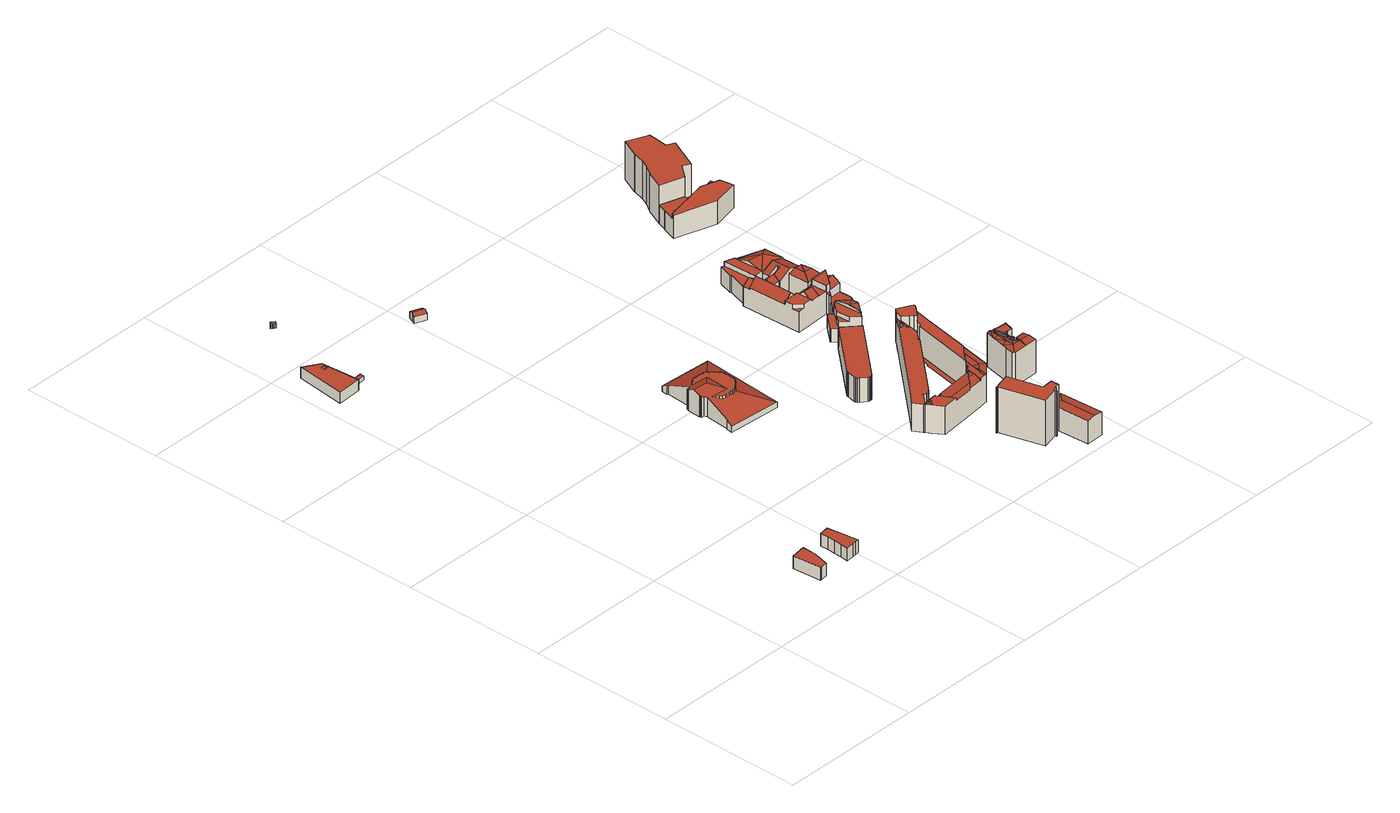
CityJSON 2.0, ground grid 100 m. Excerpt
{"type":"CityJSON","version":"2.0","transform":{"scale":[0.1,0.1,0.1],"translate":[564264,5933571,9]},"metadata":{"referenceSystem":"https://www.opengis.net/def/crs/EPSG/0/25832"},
"CityObjects":{
"building1":{"type":"Building","attributes":{"Gemeindeschluessel":"02000000","Geometrietyp2DReferenz":"3000","function":"31001_3074","roofType":"1000","measuredHeight":9},"geometry":[{"type":"MultiSurface","lod":"2","boundaries":[[[0,1,2,3,4,5,6,7]],[[8,9,10,11,12,13,14,15]],[[15,14,1,0]],[[14,13,2,1]],[[13,12,3,2]],[[12,11,4,3]],[[11,10,5,4]],[[10,9,6,5]],[[9,8,7,6]],[[8,15,0,7]]],"semantics":{"surfaces":[{"type":"GroundSurface"},{"type":"RoofSurface"},{"type":"WallSurface"}],"values":[0,1,2,2,2,2,2,2,2,2]}}]},
"building2":{"type":"Building","attributes":{"Gemeindeschluessel":"02000000","Geometrietyp2DReferenz":"3000","function":"31001_3074","roofType":"1000","measuredHeight":9},"geometry":[{"type":"MultiSurface","lod":"2","boundaries":[[[16,17,18,19,20,21,22,23,24]],[[25,26,27,28,29,30,31,32,33]],[[33,32,17,16]],[[32,31,18,17]],[[31,30,19,18]],[[30,29,20,19]],[[29,28,21,20]],[[28,27,22,21]],[[27,26,23,22]],[[26,25,24,23]],[[25,33,16,24]]],"semantics":{"surfaces":[{"type":"GroundSurface"},{"type":"RoofSurface"},{"type":"WallSurface"}],"values":[0,1,2,2,2,2,2,2,2,2,2]}}]},
"building3":{"type":"Building","attributes":{"Gemeindeschluessel":"02000000","Geometrietyp2DReferenz":"3000","function":"51009_1610","roofType":"1000","measuredHeight":7.58},"geometry":[{"type":"MultiSurface","lod":"2","boundaries":[[[34,35,36,37]],[[35,34,38,39]],[[40,41,37,36]],[[41,40,39,38]],[[41,38,34,37]],[[39,40,36,35]]],"semantics":{"surfaces":[{"type":"WallSurface"},{"type":"GroundSurface"},{"type":"RoofSurface"}],"values":[0,0,0,0,1,2]}}]},
"building4":{"type":"Building","attributes":{"Gemeindeschluessel":"02000000","Geometrietyp2DReferenz":"3000","function":"31001_3091","roofType":"1000","measuredHeight":6.91,"storeysAboveGround":1},"geometry":[{"type":"MultiSurface","lod":"2","boundaries":[[[42,43,44,45]],[[46,47,48,49]],[[49,48,43,42]],[[48,47,44,43]],[[47,46,45,44]],[[46,49,42,45]]],"semantics":{"surfaces":[{"type":"GroundSurface"},{"type":"RoofSurface"},{"type":"WallSurface"}],"values":[0,1,2,2,2,2]}}]},
"building5":{"type":"Building","attributes":{"Gemeindeschluessel":"02000000","Geometrietyp2DReferenz":"3000","function":"31001_2410","roofType":"1000","measuredHeight":2.99,"storeysAboveGround":1},"geometry":[{"type":"MultiSurface","lod":"2","boundaries":[[[50,51,52,53]],[[54,55,56,57]],[[54,53,52,55]],[[55,52,51,56]],[[56,51,50,57]],[[57,50,53,54]]],"semantics":{"surfaces":[{"type":"RoofSurface"},{"type":"GroundSurface"},{"type":"WallSurface"}],"values":[0,1,2,2,2,2]}}]},
"building6":{"type":"Building","attributes":{"Gemeindeschluessel":"02000000","Geometrietyp2DReferenz":"3000","function":"31001_2600","roofType":"1000","measuredHeight":3,"storeysAboveGround":1},"geometry":[{"type":"MultiSurface","lod":"2","boundaries":[[[58,59,60,61,62,63,64,65]],[[66,67,68,69,70,71,72,73]],[[73,72,59,58]],[[72,71,60,59]],[[71,70,61,60]],[[70,69,62,61]],[[69,68,63,62]],[[68,67,64,63]],[[67,66,65,64]],[[66,73,58,65]]],"semantics":{"surfaces":[{"type":"GroundSurface"},{"type":"RoofSurface"},{"type":"WallSurface"}],"values":[0,1,2,2,2,2,2,2,2,2]}}]},
"building7":{"type":"Building","attributes":{"name":"Bismarck-Denkmal","Gemeindeschluessel":"02000000","Geometrietyp2DReferenz":"3000","function":"31001_3030","roofType":"1000","measuredHeight":12.15,"storeysAboveGround":1},"geometry":[{"type":"MultiSurface","lod":"2","boundaries":[[[74,75,76,77]],[[77,76,78,79]],[[79,78,80,81]],[[81,80,82,83]],[[83,82,84,85]],[[85,84,86,87]],[[87,86,88,89]],[[89,88,90,91]],[[91,90,92,93]],[[93,92,94,95]],[[95,94,96,97]],[[97,96,98,99]],[[99,98,100,101]],[[102,103,104,105]],[[105,104,106,107]],[[107,106,108,109]],[[109,108,110,111]],[[111,110,112,113]],[[114,115,116,117]],[[117,116,118,119]],[[119,118,120,121]],[[121,120,122,123]],[[123,122,124,125]],[[125,124,126,127]],[[127,126,128,129]],[[129,128,130,131]],[[131,130,132,133]],[[133,132,134,135]],[[135,134,136,137]],[[138,139,140,141]],[[141,140,142,143]],[[143,142,144,145]],[[145,144,146,147]],[[147,146,148,149]],[[149,148,150,151]],[[151,150,152,153]],[[153,152,154,155]],[[155,154,156,157]],[[157,156,158,159]],[[159,158,160,161]],[[161,160,162,163]],[[163,162,164,165]],[[165,164,166,167]],[[167,166,168,169]],[[169,168,170,171]],[[171,170,172,173]],[[173,172,174,175]],[[175,174,176,177]],[[177,176,178,179]],[[179,178,180,181]],[[181,180,182,183]],[[183,182,75,74]],[[184,136,134,132,130,128,126,124,122,120,118,116,115,185,112,110,108,106,104,103,186,100,98,96,94,92,90,88,86,84,82,80,78,76,75,182,180,178,176,174,172,170,168,166,164,162,160,158,156,154,152,150,148,146,144,142,140,139]],[[187,138,141,143,145,147,149,151,153,155,157,159,161,163,165,167,169,171,173,175,177,179,181,183,74,77,79,81,83,85,87,89,91,93,95,97,99,101,188,102,105,107,109,111,113,189,114,117,119,121,123,125,127,129,131,133,135,137]],[[138,187,184,139]],[[187,137,136,184]],[[114,189,185,115]],[[189,113,112,185]],[[102,188,186,103]],[[188,101,100,186]]],"semantics":{"surfaces":[{"type":"WallSurface"},{"type":"RoofSurface"},{"type":"GroundSurface"}],"values":[0,0,0,0,0,0,0,0,0,0,0,0,0,0,0,0,0,0,0,0,0,0,0,0,0,0,0,0,0,0,0,0,0,0,0,0,0,0,0,0,0,0,0,0,0,0,0,0,0,0,0,0,1,2,0,0,0,0,0,0]}}]},
"building8":{"type":"Building","attributes":{"Gemeindeschluessel":"02000000","Geometrietyp2DReferenz":"3000","function":"51009_1750","roofType":"3200","measuredHeight":16.68},"geometry":[{"type":"MultiSurface","lod":"2","boundaries":[[[190,191,192]],[[193,194,195,196]],[[196,195,197,198]],[[198,197,199,200]],[[200,199,201,202]],[[203,204,194,193]],[[205,206,207,208]],[[208,207,209,210]],[[210,209,211,212]],[[212,211,213,214]],[[214,213,191,215]],[[216,217,218,219]],[[219,218,220,221]],[[222,223,224,225]],[[225,224,226,227]],[[203,193,196,198,200,202,216,219,221,222,225,227,205,208,210,212,214,215]],[[222,221,220,228,223]],[[206,205,227,226]],[[203,215,191,190,204]],[[217,216,202,201]],[[192,191,213,211,209,207,206,226,224,223,228]],[[192,228,220,218,217,201,199,197,195,194,204,190]]],"semantics":{"surfaces":[{"type":"RoofSurface"},{"type":"WallSurface"},{"type":"GroundSurface"}],"values":[0,1,1,1,1,1,1,1,1,1,1,1,1,1,1,2,1,1,1,1,0,0]}}]},
"building9":{"type":"Building","attributes":{"Gemeindeschluessel":"02000000","Geometrietyp2DReferenz":"3000","function":"31001_3030","roofType":"3100","measuredHeight":5.85,"storeysAboveGround":1},"geometry":[{"type":"MultiSurface","lod":"2","boundaries":[[[229,230,231,232,233]],[[229,234,235,230]],[[236,232,231,237]],[[238,233,232,236]],[[239,235,234,240]],[[240,234,229,233,238]],[[237,231,230,235,239]],[[237,239,240,238,236]]],"semantics":{"surfaces":[{"type":"RoofSurface"},{"type":"WallSurface"},{"type":"GroundSurface"}],"values":[0,0,1,1,1,1,1,2]}}]},
"building10":{"type":"Building","attributes":{"Gemeindeschluessel":"02000000","Geometrietyp2DReferenz":"3000","function":"31001_1010","roofType":"1000","measuredHeight":32.06,"storeysAboveGround":10},"geometry":[{"type":"MultiSurface","lod":"2","boundaries":[[[241,242,243,244]],[[245,246,247,248]],[[248,247,242,241]],[[249,250,251,252]],[[253,254,255,256]],[[256,255,257,258]],[[258,257,259,260]],[[261,262,263,264]],[[251,250,263,262,265,259,257,255,254,266,243,242,247,246]],[[267,261,264,249,252,245,248,241,244,268,253,256,258,260]],[[249,264,263,250]],[[261,267,265,262]],[[267,260,259,265]],[[253,268,266,254]],[[245,252,251,246]],[[268,244,243,266]]],"semantics":{"surfaces":[{"type":"WallSurface"},{"type":"RoofSurface"},{"type":"GroundSurface"}],"values":[0,0,0,0,0,0,0,0,1,2,0,0,0,0,0,0]}}]},
"building11":{"type":"Building","attributes":{"Gemeindeschluessel":"02000000","Geometrietyp2DReferenz":"3000","function":"31001_1010","roofType":"1000","measuredHeight":16.93,"storeysAboveGround":5},"geometry":[{"type":"MultiSurface","lod":"2","boundaries":[[[269,270,271,272,273,274,275,276]],[[277,278,279,280]],[[280,279,281,282]],[[282,281,283,284]],[[284,283,285,286]],[[286,285,287,288]],[[288,287,289,290]],[[276,291,292,269]],[[293,294,295,296]],[[296,295,297,298]],[[298,297,278,277]],[[299,300,301,302]],[[302,301,303,304]],[[304,303,305,306]],[[306,305,307,308]],[[308,307,309,310]],[[311,275,274,312]],[[312,274,273,313]],[[313,273,272,314]],[[314,272,271,315]],[[315,271,270,316]],[[317,299,302,304,306,308,310,293,296,298,277,280,282,284,286,288,290,311,312,313,314,315,316]],[[291,276,275,311,290,289]],[[294,293,310,309]],[[300,299,317,318]],[[317,316,270,269,292,318]],[[300,318,292,291,289,287,285,283,281,279,278,297,295,294,309,307,305,303,301]]],"semantics":{"surfaces":[{"type":"RoofSurface"},{"type":"WallSurface"},{"type":"GroundSurface"}],"values":[0,1,1,1,1,1,1,1,1,1,1,1,1,1,1,1,1,1,1,1,1,2,1,1,1,1,0]}}]},
"building12":{"type":"Building","attributes":{"Gemeindeschluessel":"02000000","Geometrietyp2DReferenz":"3000","function":"31001_1010","roofType":"1000","measuredHeight":22.65,"storeysAboveGround":4},"geometry":[{"type":"MultiSurface","lod":"2","boundaries":[[[319,320,321]],[[322,323,324]],[[325,322,324]],[[322,326,323]],[[327,328,322,325]],[[329,330,331,332,333,334,335,336,337,338,339,326,340,327]],[[328,326,322]],[[333,341,342,343,344,345,346,347,348,349]],[[347,346,350,351,352,353]],[[331,354,355,356,342,341]],[[357,358,359,360,343,361,356,362]],[[359,363,364,365,366,367,368,369,370,371,345,360]],[[372,373,374]],[[375,376,377,378,379]],[[376,380,381,377]],[[382,383,376,375]],[[383,380,376]],[[384,385,386]],[[387,385,384]],[[388,387,384]],[[389,390,391]],[[392,393,394,395,396,397,398,399,400,401,320]],[[402,403,404,405,406,407,408,409,410,411,412,413,414,415,416]],[[417,418,419]],[[401,420,323,320]],[[320,323,421,321]],[[321,421,422,423]],[[319,324,323,320]],[[424,339,338,425]],[[426,337,336,427]],[[427,336,335,428]],[[428,335,334,429]],[[349,334,333]],[[331,330,354]],[[430,431,432]],[[433,434,388]],[[435,353,352,436]],[[436,352,351,437]],[[355,362,356]],[[438,369,368,439]],[[439,368,367,440]],[[372,366,365,373]],[[357,441,358]],[[378,442,379]],[[443,444,445,446]],[[446,445,447,448]],[[448,447,449,402]],[[402,449,450,451,403]],[[403,451,450,452,453,404]],[[404,453,454,455]],[[456,457,458]],[[459,452,450,451]],[[391,385,387,389]],[[389,387,460,461,390]],[[462,463,464,407]],[[407,464,460,387,389,408]],[[465,466,467,419]],[[419,467,468,417]],[[469,470,471,468]],[[417,468,471,472,418]],[[418,472,473,474]],[[411,475,476,477]],[[477,476,478,479]],[[479,478,480,481]],[[481,480,482,483]],[[483,482,484,485]],[[485,484,486,487]],[[487,486,488,489]],[[489,488,490,400]],[[400,490,420,401]],[[394,491,492,493]],[[493,492,494,495]],[[393,424,491,394]],[[496,497,498,499]],[[464,463,500,501,473,472,471,470,502,503,504,505,461,460]],[[506,507,508,329,327,325,324,319]],[[422,509,431,430,386,385,391,390,461,505,510,511,512,513,514,515,423]],[[516,517,518,519,520,521,522,502,470,469,523,524,457,456,525,382]],[[508,526,527,528,529,530,375,379,442,441,357,362,355,354,330,329]],[[521,520,519,518,517,516,530,529,528,527,526,508,507,506,319,321,423,515,514,513,512,511,510,531,532,522],[533,534,462,407,406,405,404,455,535,465,419,418,474],[412,411,477,479,481,483,485,487,489,400,399,398,397,396,395,394,493,495,536,537,426,427,428,429,538,539,435,436,437,540,438,439,440,541,542,496,499,543,443,446,448,402,416,415,414,413]],[[421,323,420,490,488,486,484,482,480,478,476,475,544,434,433,545,432,431,509,422]],[[442,378,546,381,547,450,449,447,445,444,548,498,497,549,550,363,551,358,441]],[[459,552,458,457,524,523,469,468,467,466,553,454,453,452]],[[426,537,536,495,494,554,425,338,337]],[[411,410,409,408,389,387,388,434,544,475]],[[364,363,550,549,497,496,555,556]],[[504,503,502,522,532,531,510,505]],[[534,533,474,473,501,500,463,462]],[[545,433,557,432]],[[454,553,466,465,535,455]],[[558,458,552,459]],[[530,516,382,375]],[[377,381,546,378]],[[548,444,443,543,499,498]],[[380,451,450,547,381]],[[374,373,365,364,556,559,542]],[[541,440,367,366,372,374,542]],[[358,551,363,359]],[[360,345,344,343]],[[351,350,370,369,438,540,437]],[[332,331,341,333]],[[361,343,342,356]],[[371,370,350,346,345]],[[539,538,348,347,353,435]],[[334,349,348,538,429]],[[340,326,328,327]],[[323,326,339,424,393,392,320]],[[382,525,456,458,558,560,383]],[[433,388,384,557]],[[432,557,384,386,430]],[[383,560,558,459,451,380]],[[559,556,555,496,542]],[[424,425,554,494,492,491]]],"semantics":{"surfaces":[{"type":"RoofSurface"},{"type":"WallSurface"},{"type":"GroundSurface"}],"values":[0,0,0,0,0,0,0,0,0,0,0,0,0,0,0,0,0,0,0,0,0,0,0,0,1,1,1,1,1,1,1,1,1,1,1,1,1,1,1,1,1,1,1,1,1,1,1,1,1,1,1,1,1,1,1,1,1,1,1,1,1,1,1,1,1,1,1,1,1,1,1,1,1,1,0,1,1,1,1,2,0,0,0,1,1,1,1,1,1,1,1,1,1,1,1,1,1,1,1,1,1,1,1,1,1,1,1,0,0,0,0,0,0]}}]},
"building13":{"type":"Building","attributes":{"Gemeindeschluessel":"02000000","Geometrietyp2DReferenz":"3000","function":"31001_1120","roofType":"3200","measuredHeight":17.05,"storeysAboveGround":6},"geometry":[{"type":"MultiSurface","lod":"2","boundaries":[[[561,562,563,564,565,566]],[[562,567,568,563]],[[569,566,565,570]],[[571,569,570,572,573]],[[574,572,570,565,564]],[[568,567,573,572,574]],[[569,571,561,566]],[[571,573,567,562,561]],[[568,574,564,563]]],"semantics":{"surfaces":[{"type":"RoofSurface"},{"type":"WallSurface"},{"type":"GroundSurface"}],"values":[0,0,1,2,1,1,1,1,0]}}]},
"building14":{"type":"Building","attributes":{"name":"Berufliche Schule Holz, Farbe, Textil","Gemeindeschluessel":"02000000","Geometrietyp2DReferenz":"3000","function":"31001_3022","roofType":"3100","measuredHeight":20.68,"storeysAboveGround":3},"geometry":[{"type":"MultiSurface","lod":"2","boundaries":[[[575,576,577,578,579]],[[580,581,582,583,584,585,586,587,588,589,590]],[[591,592,593]],[[576,594,595,596,577]],[[597,598,599]],[[600,601,602,603,604,605,606,607]],[[608,609,610,611,612,602,601]],[[580,613,614,615,616]],[[590,617,618,614,613]],[[619,620,621,622,623,624,625]],[[626,627,628]],[[629,630,631]],[[632,629,631]],[[633,634,629,632]],[[635,629,634]],[[635,636,630,629]],[[637,638,639,640,641]],[[639,638,642,643,644,645]],[[646,647,648,649]],[[650,651,652]],[[653,654,655,656]],[[654,657,658,655]],[[659,660,661,662,642,663]],[[664,665,666]],[[667,668,669,670]],[[671,672,673]],[[674,675,676]],[[677,579,578,678]],[[679,586,585]],[[584,583,680]],[[616,581,580]],[[590,589,617]],[[592,588,587,593]],[[681,596,595,670]],[[682,683,684,685]],[[685,684,686,687]],[[687,686,688,689]],[[690,599,598,691]],[[667,607,606,668]],[[668,606,605,692]],[[692,605,604,693]],[[693,604,603,694]],[[695,612,611,696]],[[696,611,610,672]],[[672,610,609,673]],[[697,698,699,700]],[[691,598,622,621,699]],[[597,623,622,598]],[[676,701,702,674]],[[703,627,626,704]],[[705,706,707,708]],[[652,630,636,650]],[[675,641,640,709]],[[710,645,644,711]],[[642,638,663]],[[712,648,647,707]],[[708,707,647,646,713]],[[714,715,716,717]],[[717,716,718,719]],[[719,718,720,721]],[[721,720,722,723]],[[723,722,724,725]],[[725,724,726,727]],[[642,662,643]],[[728,661,660,665]],[[665,660,659,666]],[[729,591,593,587,586,679,730,575,579,677]],[[731,732,733,734,618,617,589,588,592,591,729]],[[727,726,735,651,650,636,635,634,633,625,624,736]],[[682,685,687,689,697,700,705,708,713,731,729,677,678,681,670,669,668,692,693,694,695,696,672,671,737,676,675,709,710,711,728,665,664,714,717,719,721,723,725,727,736]],[[738,730,679,585,739]],[[740,608,600,741,738,739,584,680]],[[740,680,583,582,737,671]],[[676,737,582,581,616,615,742,701]],[[682,736,624,623,597,599,690,683]],[[705,700,699,621,620,628,627,703,706]],[[704,626,628,620,619,631,630,652,651,735]],[[733,732,743,637,641,675,674,702]],[[744,658,657,664,666,659,663,638,637,743]],[[714,664,657,654,653,745,715]],[[731,713,646,649,732]],[[649,648,712,745,653,656,746,732]],[[746,656,655,658,744]],[[728,711,644,643,662,661]],[[710,709,640,639,645]],[[619,625,633,632,631]],[[580,590,613]],[[742,615,614,618,734]],[[600,608,601]],[[695,694,603,602,612]],[[698,697,689,688]],[[608,740,671,673,609]],[[600,607,667,670,595,594,741]],[[585,584,739]],[[730,738,741,594,576,575]],[[681,678,578,577,596]],[[746,744,743,732]],[[704,735,726,724,722,720,718,716,715,745,712,707,706,703]],[[742,734,733,702,701]],[[698,688,686,684,683,690,691,699]]],"semantics":{"surfaces":[{"type":"RoofSurface"},{"type":"WallSurface"},{"type":"GroundSurface"}],"values":[0,0,0,0,0,0,0,0,0,0,0,0,0,0,0,0,0,0,0,0,0,0,0,0,0,0,0,1,1,1,1,1,1,1,1,1,1,1,1,1,1,1,1,1,1,1,1,1,1,1,1,1,1,1,1,1,1,1,1,1,1,1,1,1,1,1,1,1,1,2,0,0,1,1,1,1,1,1,1,1,1,1,1,1,1,1,1,1,1,1,1,1,1,1,1,1,0,0,0,0]}}]},
"building15":{"type":"Building","attributes":{"Gemeindeschluessel":"02000000","Geometrietyp2DReferenz":"3000","function":"31001_1120","roofType":"3100","measuredHeight":24.57,"storeysAboveGround":6},"geometry":[{"type":"MultiSurface","lod":"2","boundaries":[[[747,748,749,750,751]],[[748,752,753,749]],[[752,754,753]],[[752,755,756,754]],[[755,757,758,759,756]],[[758,760,761,762,759]],[[763,752,748]],[[764,755,752]],[[763,764,752]],[[765,757,755]],[[764,766,765,755]],[[767,768,769,770,771,772,773,774]],[[775,776,777,778,779,768,767]],[[780,775,767,781,782]],[[783,784,785,782,763]],[[786,787,788,789,790]],[[791,787,786]],[[792,791,786,793]],[[794,795,796,797]],[[798,785,784]],[[795,799,800,801,796]],[[802,751,750,803]],[[804,762,761,805]],[[805,761,760,806]],[[807,771,770,808]],[[808,770,769,809]],[[810,779,778,811]],[[811,778,777,812]],[[812,777,776,813]],[[782,781,763]],[[814,789,788,815]],[[816,800,799,817]],[[818,819,820,821]],[[821,820,822,823]],[[823,822,824,825]],[[803,750,749,753,754,756,759,762,804]],[[806,760,758,757,765,766,774,773,826,827]],[[815,788,787,791,792,801,800,816]],[[828,794,797,793,829,830]],[[802,803,804,805,806,827,818,821,823,825,807,808,809,810,811,812,813,831,832,814,815,816,817,828,830]],[[786,790,833,783,763,748]],[[772,771,807,825,824]],[[831,813,776,775,780,798]],[[832,831,798,784,783,833]],[[828,817,799,795,794]],[[792,793,797,796,801]],[[814,832,833,790,789]],[[819,818,827,826]],[[780,782,785,798]],[[764,763,781,767,774,766]],[[810,809,769,768,779]],[[802,830,829,747,751]],[[819,826,773,772,824,822,820]],[[786,748,747,829,793]]],"semantics":{"surfaces":[{"type":"RoofSurface"},{"type":"WallSurface"},{"type":"GroundSurface"}],"values":[0,0,0,0,0,0,0,0,0,0,0,0,0,0,0,0,0,0,0,0,0,1,1,1,1,1,1,1,1,1,1,1,1,1,1,1,1,1,1,2,0,1,1,1,1,1,1,1,1,1,1,1,0,0]}}]},
"building16":{"type":"Building","attributes":{"Gemeindeschluessel":"02000000","Geometrietyp2DReferenz":"3000","function":"31001_2010","roofType":"3200","measuredHeight":17.61,"storeysAboveGround":3},"geometry":[{"type":"MultiSurface","lod":"2","boundaries":[[[834,835,836,837,838,839,840]],[[841,842,843,844,845,846,847]],[[848,849,850,851]],[[841,852,853]],[[854,855,852,841]],[[856,854,841]],[[857,854,858]],[[857,859,855,854]],[[860,840,839,861]],[[861,839,838,862]],[[862,838,837,863]],[[864,834,840,860]],[[853,842,841]],[[847,846,865]],[[850,845,844,851]],[[835,844,843,836]],[[866,849,848,867]],[[868,855,859,869]],[[863,837,836,843,842,853,852,855,868]],[[869,859,857,858,865,846,870]],[[866,867,871,864,860,861,862,863,868,869,870]],[[841,847,856]],[[871,867,848,851,844]],[[866,870,846,845,850,849]],[[864,871,844,835,834]],[[847,865,858,854,856]]],"semantics":{"surfaces":[{"type":"RoofSurface"},{"type":"WallSurface"},{"type":"GroundSurface"}],"values":[0,0,0,0,0,0,0,0,1,1,1,1,1,1,1,1,1,1,1,1,2,1,1,1,1,0]}}]},
"building17":{"type":"Building","attributes":{"Gemeindeschluessel":"02000000","Geometrietyp2DReferenz":"3000","function":"31001_2010","roofType":"3100","measuredHeight":17.42,"storeysAboveGround":3},"geometry":[{"type":"MultiSurface","lod":"2","boundaries":[[[872,873,874,875]],[[875,874,876,877]],[[877,876,878,879]],[[879,878,880,881]],[[882,872,875,877,879,881,883,884]],[[885,882,884,886,887]],[[886,884,883,888]],[[873,872,882,885]],[[883,881,880,889,888]],[[887,886,888,889]],[[887,889,880,878,876,874,873,885]]],"semantics":{"surfaces":[{"type":"WallSurface"},{"type":"GroundSurface"},{"type":"RoofSurface"}],"values":[0,0,0,0,1,0,0,0,0,2,2]}}]},
"building18":{"type":"Building","attributes":{"Gemeindeschluessel":"02000000","Geometrietyp2DReferenz":"3000","function":"31001_2010","roofType":"3100","measuredHeight":15.87,"storeysAboveGround":3},"geometry":[{"type":"MultiSurface","lod":"2","boundaries":[[[890,891,892,893]],[[894,895,896,891,890]],[[891,897,898,892]],[[896,897,891]],[[899,890,893,900]],[[901,895,894,902]],[[902,894,890,899]],[[903,898,897,904]],[[903,904,901,902,899,900]],[[901,904,897,896,895]],[[903,900,893,892,898]]],"semantics":{"surfaces":[{"type":"RoofSurface"},{"type":"WallSurface"},{"type":"GroundSurface"}],"values":[0,0,0,0,1,1,1,1,2,1,1]}}]},
"building19":{"type":"Building","attributes":{"Gemeindeschluessel":"02000000","Geometrietyp2DReferenz":"3000","function":"31001_2010","roofType":"1000","measuredHeight":16.31,"storeysAboveGround":3},"geometry":[{"type":"MultiSurface","lod":"2","boundaries":[[[905,906,907,908,909,910,911,912]],[[913,914,915,916,917,918,919]],[[920,921,922]],[[919,911,910,913]],[[921,908,907,922]],[[923,906,905,924]],[[924,905,912,925]],[[926,918,917,927]],[[927,917,916,928]],[[928,916,915,929]],[[929,915,914,930]],[[926,927,928,929,930,931,932,923,924,925]],[[923,932,920,922,907,906]],[[932,931,909,908,921,920]],[[931,930,914,913,910,909]],[[926,925,912,911,919,918]]],"semantics":{"surfaces":[{"type":"RoofSurface"},{"type":"WallSurface"},{"type":"GroundSurface"}],"values":[0,0,0,1,1,1,1,1,1,1,1,2,1,1,1,1]}}]},
"building20":{"type":"Building","attributes":{"Gemeindeschluessel":"02000000","Geometrietyp2DReferenz":"3000","function":"31001_2010","roofType":"1000","measuredHeight":26.8,"storeysAboveGround":7},"geometry":[{"type":"MultiSurface","lod":"2","boundaries":[[[933,934,935,936,937,938,939,940,941,942,943,944,945,946,947]],[[948,949,950,951,952,953,954,955,956,957,958,959,960,961,962]],[[962,961,934,933]],[[961,960,935,934]],[[960,959,936,935]],[[959,958,937,936]],[[958,957,938,937]],[[957,956,939,938]],[[956,955,940,939]],[[955,954,941,940]],[[954,953,942,941]],[[953,952,943,942]],[[952,951,944,943]],[[951,950,945,944]],[[950,949,946,945]],[[949,948,947,946]],[[948,962,933,947]]],"semantics":{"surfaces":[{"type":"GroundSurface"},{"type":"RoofSurface"},{"type":"WallSurface"}],"values":[0,1,2,2,2,2,2,2,2,2,2,2,2,2,2,2,2]}}]}
},
"vertices":[
[626,473,24],[726,488,24],[727,436,24],[723,383,24],[713,332,24],[699,281,24],[653,276,24],[645,275,24],[645,275,114],[653,276,114],[699,281,114],[713,332,114],[723,383,114],[727,436,114],[726,488,114],[626,473,114],
[962,312,10],[909,306,10],[916,360,10],[920,414,10],[921,469,10],[919,524,10],[983,531,10],[1016,318,10],[992,316,10],[992,316,100],[1016,318,100],[983,531,100],[919,524,100],[921,469,100],[920,414,100],[916,360,100],[909,306,100],[962,312,100],
[41,3806,120],[41,3806,196],[151,3740,196],[151,3740,120],[4,3462,120],[4,3462,196],[172,3472,196],[172,3472,120],
[140,3689,127],[117,3687,127],[115,3713,127],[138,3715,127],[138,3715,196],[115,3713,196],[117,3687,196],[140,3689,196],
[204,3508,158],[262,3513,158],[260,3540,158],[201,3535,158],[201,3535,128],[260,3540,128],[262,3513,128],[204,3508,128],
[334,4273,120],[324,4255,120],[317,4258,120],[311,4262,120],[305,4267,120],[300,4273,120],[296,4279,120],[312,4292,120],[312,4292,150],[296,4279,150],[300,4273,150],[305,4267,150],[311,4262,150],[317,4258,150],[324,4255,150],[334,4273,150],
[1272,1775,192],[1272,1775,313],[1277,1775,313],[1277,1775,192],[1274,1793,313],[1274,1793,192],[1274,1810,313],[1274,1810,192],[1276,1828,313],[1276,1828,192],[1281,1844,313],[1281,1844,192],[1277,1846,313],[1277,1846,192],[1284,1862,313],[1284,1862,192],[1292,1876,313],[1292,1876,192],[1296,1874,313],[1296,1874,192],[1307,1887,313],[1307,1887,192],[1319,1899,313],[1319,1899,192],[1332,1909,313],[1332,1909,192],[1347,1917,313],[1347,1917,192],[1375,1931,192],[1375,1931,313],[1376,1926,313],[1376,1926,192],[1406,1928,313],[1406,1928,192],[1425,1926,313],[1425,1926,192],[1444,1920,313],[1444,1920,192],[1447,1925,313],[1447,1925,192],[1468,1908,192],[1468,1908,313],[1482,1898,313],[1482,1898,192],[1494,1886,313],[1494,1886,192],[1505,1872,313],[1505,1872,192],[1513,1858,313],[1513,1858,192],[1520,1858,313],[1520,1858,192],[1530,1828,313],[1530,1828,192],[1523,1827,313],[1523,1827,192],[1526,1811,313],[1526,1811,192],[1526,1795,313],[1526,1795,192],[1524,1779,313],[1524,1779,192],[1520,1763,313],[1520,1763,192],[1512,1730,192],[1512,1730,313],[1506,1734,313],[1506,1734,192],[1496,1720,313],[1496,1720,192],[1484,1708,313],[1484,1708,192],[1470,1697,313],[1470,1697,192],[1456,1689,313],[1456,1689,192],[1460,1684,313],[1460,1684,192],[1445,1678,313],[1445,1678,192],[1429,1673,313],[1429,1673,192],[1427,1679,313],[1427,1679,192],[1411,1676,313],[1411,1676,192],[1395,1676,313],[1395,1676,192],[1379,1677,313],[1379,1677,192],[1363,1681,313],[1363,1681,192],[1361,1676,313],[1361,1676,192],[1345,1682,313],[1345,1682,192],[1331,1690,313],[1331,1690,192],[1332,1695,313],[1332,1695,192],[1318,1706,313],[1318,1706,192],[1305,1718,313],[1305,1718,192],[1295,1732,313],[1295,1732,192],[1286,1748,313],[1286,1748,192],[1282,1746,313],[1282,1746,192],[1526,1760,313],[1471,1913,313],[1346,1921,313],[1526,1760,192],[1346,1921,192],[1471,1913,192],
[1609,1495,224],[1648,2072,224],[1340,1803,350],[1245,1520,183],[1245,1520,225],[1248,1559,242],[1248,1559,183],[1255,1559,242],[1255,1559,183],[1268,1730,317],[1268,1730,183],[1259,1749,324],[1259,1749,183],[1609,1494,183],[1609,1494,224],[1267,1869,183],[1267,1869,324],[1277,1885,317],[1277,1885,183],[1289,2057,242],[1289,2057,183],[1279,2057,242],[1279,2057,183],[1282,2097,224],[1282,2097,183],[1648,2072,183],[1241,1750,183],[1241,1750,324],[1242,1763,330],[1242,1763,183],[1235,1763,330],[1235,1763,183],[1242,1858,183],[1242,1858,329],[1248,1858,329],[1248,1858,183],[1249,1870,324],[1249,1870,183],[1238,1810,350],
[980,3687,183],[904,3717,183],[901,3711,179],[892,3688,168],[968,3658,168],[992,3716,168],[916,3747,168],[892,3688,124],[901,3711,124],[968,3658,124],[916,3747,124],[992,3716,124],
[2372,469,92],[2372,469,412],[2495,503,412],[2495,503,92],[2380,464,92],[2380,464,412],[2374,462,412],[2374,462,92],[2577,194,92],[2577,194,412],[2466,164,412],[2466,164,92],[2636,275,92],[2636,275,412],[2639,220,412],[2639,220,92],[2604,217,412],[2604,217,92],[2606,209,412],[2606,209,92],[2585,183,92],[2585,183,412],[2581,182,412],[2581,182,92],[2580,204,412],[2560,270,412],[2580,204,92],[2560,270,92],
[2429,1606,155],[2457,1638,155],[2388,1699,155],[2383,1703,155],[2376,1705,155],[2369,1703,155],[2364,1700,155],[2346,1680,155],[2028,1260,119],[2028,1260,289],[2028,1268,289],[2028,1268,119],[2037,1321,289],[2037,1321,119],[2038,1329,289],[2038,1329,119],[2041,1336,289],[2041,1336,119],[2044,1343,289],[2044,1343,119],[2049,1349,289],[2049,1349,119],[2346,1680,289],[2429,1606,289],[2038,1241,119],[2038,1241,289],[2033,1246,289],[2033,1246,119],[2029,1253,289],[2029,1253,119],[2450,1585,119],[2450,1585,289],[2115,1212,289],[2115,1212,119],[2107,1206,289],[2107,1206,119],[2098,1203,289],[2098,1203,119],[2089,1204,289],[2089,1204,119],[2080,1208,289],[2080,1208,119],[2364,1700,119],[2369,1703,119],[2376,1705,119],[2383,1703,119],[2388,1699,119],[2457,1638,119],[2428,1605,119],[2428,1605,289],
[2078,759,109],[2086,768,109],[2074,767,109],[2101,757,309],[2086,768,307],[2078,759,307],[2099,725,307],[2146,775,307],[2100,724,307],[2122,750,309],[2140,658,307],[2251,671,307],[2238,693,307],[2237,694,307],[2225,714,307],[2198,758,307],[2186,764,307],[2182,771,307],[2186,774,307],[2187,777,307],[2185,780,307],[2122,750,307],[2237,694,308],[2413,715,308],[2435,738,307],[2447,752,306],[2466,773,305],[2490,799,304],[2219,767,304],[2220,760,304],[2198,758,304],[2492,802,301],[2483,801,301],[2482,812,288],[2217,780,289],[2251,671,285],[2389,687,285],[2402,702,298],[2490,699,294],[2498,742,306],[2501,758,311],[2447,752,311],[2413,715,301],[2389,687,294],[2504,775,306],[2512,818,294],[2506,817,294],[2503,814,295],[2505,811,296],[2498,806,297],[2499,803,298],[2492,802,298],[2490,799,299],[2503,814,288],[2506,817,285],[2501,817,285],[2549,706,303],[2552,764,309],[2545,764,309],[2539,736,306],[2534,704,303],[2555,823,302],[2550,791,306],[2631,783,303],[2593,803,309],[2603,1426,313],[2604,1455,302],[2559,1405,302],[2621,1439,302],[2607,1357,302],[2621,1439,295],[2629,1483,295],[2604,1455,295],[2146,775,109],[2185,780,109],[2171,802,109],[2170,803,109],[2166,800,109],[2159,810,109],[2159,817,109],[2156,820,109],[2158,823,109],[2149,838,109],[2538,853,109],[2566,884,109],[2646,1319,109],[2610,1353,109],[2613,1361,109],[2654,1408,109],[2621,1439,109],[2607,1357,109],[2604,1343,109],[2596,1294,109],[2596,1295,109],[2615,1278,109],[2603,1210,109],[2594,1212,109],[2530,854,109],[2687,1375,109],[2676,1386,109],[2670,1356,109],[2149,838,307],[2074,767,307],[2037,826,307],[2037,826,109],[2185,780,285],[2187,777,288],[2186,774,109],[2182,771,109],[2186,764,109],[2198,758,109],[2558,1404,302],[2558,1404,307],[2569,1393,307],[2596,1368,307],[2607,1357,307],[2217,780,109],[2482,812,109],[2483,801,109],[2499,803,109],[2498,806,109],[2505,811,109],[2490,699,306],[2534,704,306],[2524,830,109],[2524,830,306],[2537,841,306],[2537,841,109],[2539,853,306],[2539,853,109],[2538,853,306],[2566,884,306],[2566,884,302],[2566,884,307],[2646,1319,307],[2649,1316,307],[2649,1316,109],[2670,999,303],[2670,999,307],[2638,964,307],[2599,920,307],[2621,1439,335],[2629,1483,335],[2655,1409,109],[2655,1409,335],[2654,1408,335],[2665,1332,109],[2665,1332,307],[2670,1356,307],[2687,1375,307],[2751,1446,307],[2751,1446,335],[2687,1375,335],[2676,1386,335],[2677,1389,335],[2677,1389,109],[2596,1294,307],[2543,1236,307],[2543,1236,109],[2549,1230,307],[2549,1230,109],[2195,837,307],[2195,837,109],[2192,840,307],[2192,840,109],[2180,827,307],[2180,827,109],[2169,824,307],[2169,824,109],[2164,829,307],[2164,829,109],[2158,823,307],[2171,802,257],[2176,800,260],[2176,800,109],[2187,785,279],[2187,785,109],[2513,829,109],[2513,829,306],[2516,831,306],[2516,831,109],[2659,1404,335],[2661,1403,335],[2755,1465,335],[2727,1479,335],[2679,1503,335],[2657,1514,335],[2099,725,109],[2100,724,109],[2140,658,109],[2108,905,307],[2657,1514,109],[2629,1483,109],[2604,1455,109],[2559,1405,109],[2558,1404,109],[2108,905,109],[2631,783,109],[2640,833,109],[2670,999,109],[2716,1252,109],[2731,1334,109],[2751,1446,109],[2755,1465,109],[2731,1334,307],[2716,1252,307],[2640,833,303],[2251,671,109],[2389,687,109],[2490,699,109],[2534,704,109],[2549,706,109],[2679,1503,109],[2727,1479,109],[2661,1403,109],[2659,1404,109],[2650,1316,109],[2187,780,109],[2187,777,109],[2220,760,109],[2219,767,109],[2492,802,109],[2503,814,109],[2501,817,109],[2518,831,109],[2604,1343,307],[2582,1381,307],[2545,764,306],[2555,823,306],[2518,831,306],[2513,825,306],[2512,818,306],[2501,758,306],[2619,942,307],[2650,1316,307],[2187,780,285],[2513,825,109],[2512,818,109],[2582,1381,313],[2619,942,309],[2506,817,109],[2598,828,309],
[2654,3,249],[2714,5,255],[2697,247,255],[2636,302,249],[2634,302,249],[2636,275,249],[2774,7,249],[2753,309,249],[2636,275,85],[2634,302,85],[2654,3,85],[2753,310,85],[2774,7,85],[2753,310,249],
[2313,2348,259],[2366,2351,295],[2364,2400,295],[2319,2398,265],[2310,2398,259],[2435,2071,295],[2434,2087,295],[2432,2087,295],[2432,2088,295],[2410,2087,295],[2350,2085,295],[2326,2084,295],[2329,2025,295],[2380,1980,295],[2440,1982,295],[2439,1998,295],[2332,1978,265],[2380,1980,265],[2329,2025,265],[2420,2353,258],[2418,2403,258],[2416,2403,259],[2454,1697,264],[2450,1789,264],[2409,1737,264],[2421,2338,269],[2422,2316,292],[2490,2320,292],[2488,2338,273],[2487,2356,254],[2423,2353,254],[2423,2354,253],[2420,2353,253],[2423,2294,269],[2424,2279,253],[2425,2279,253],[2425,2280,255],[2492,2283,254],[2437,2035,325],[2506,2037,325],[2503,2090,282],[2434,2087,282],[2440,1982,282],[2509,1984,282],[2516,1858,295],[2509,1865,295],[2508,1864,295],[2450,1789,295],[2454,1697,295],[2509,1648,295],[2527,1670,295],[2516,1858,255],[2515,1872,255],[2509,1865,255],[2527,1763,318],[2585,1796,305],[2516,1858,305],[2521,1763,318],[2527,1670,306],[2527,1671,306],[2587,1746,306],[2588,1748,305],[2569,2093,301],[2649,2097,301],[2569,2127,225],[2571,2094,300],[2569,2094,301],[2663,2114,264],[2679,2133,224],[2577,2128,224],[2569,2127,224],[2576,1964,264],[2577,1952,264],[2605,1988,264],[2575,1987,264],[2588,1748,265],[2609,1775,265],[2585,1796,265],[2698,1991,276],[2695,2045,307],[2648,2043,307],[2605,1988,276],[2692,2098,276],[2691,2098,276],[2691,2098,264],[2692,2100,264],[2690,2134,264],[2679,2133,264],[2649,2097,264],[2692,2098,120],[2692,2100,120],[2691,2098,120],[2420,2353,120],[2423,2354,120],[2420,2403,120],[2418,2403,120],[2428,2211,120],[2425,2279,120],[2424,2279,120],[2569,2093,120],[2569,2094,120],[2541,2092,120],[2310,2398,120],[2319,2398,120],[2326,2084,269],[2432,2088,271],[2416,2403,120],[2408,1739,120],[2408,1739,215],[2413,1745,215],[2413,1745,120],[2383,1771,215],[2383,1771,120],[2380,1776,215],[2380,1776,120],[2409,1737,215],[2450,1789,215],[2423,2353,120],[2487,2356,120],[2488,2338,120],[2492,2283,120],[2425,2280,120],[2477,1891,120],[2477,1891,215],[2508,1864,215],[2508,1864,120],[2541,2092,280],[2569,2093,280],[2515,1872,213],[2516,1858,213],[2577,1946,120],[2577,1946,213],[2577,1952,213],[2577,1952,120],[2571,2094,120],[2569,2127,120],[2577,2128,120],[2605,1988,213],[2576,1964,120],[2702,1920,120],[2702,1920,213],[2699,1907,213],[2699,1907,120],[2695,1896,213],[2695,1896,120],[2690,1884,213],[2690,1884,120],[2684,1873,213],[2684,1873,120],[2678,1862,213],[2678,1862,120],[2670,1852,213],[2670,1852,120],[2690,2134,120],[2332,1978,120],[2313,2348,269],[2575,1987,120],[2575,1987,320],[2575,1987,280],[2509,1984,280],[2609,1775,213],[2509,1648,120],[2432,2087,120],[2366,2351,327],[2380,2086,327],[2428,2211,269],[2420,2353,269],[2503,2090,280],[2569,2093,320],[2691,2098,320],[2698,1991,213],[2605,1988,320],
[2799,718,326],[2844,764,335],[2812,816,324],[2805,782,324],[2794,725,324],[2849,818,335],[2812,818,324],[2827,897,324],[2856,894,335],[2827,898,324],[2862,963,335],[2861,963,334],[2828,900,324],[2842,967,325],[2842,965,325],[2840,966,324],[2886,819,324],[2885,890,324],[2883,959,324],[2884,958,324],[2885,890,333],[2920,885,317],[2921,892,316],[2916,892,319],[2917,902,318],[2921,902,316],[2886,958,332],[2884,958,333],[2915,832,314],[2918,862,315],[2911,863,319],[2913,875,319],[2919,874,316],[2913,820,315],[2886,819,333],[2893,820,328],[2890,800,328],[2902,811,335],[2903,820,335],[2898,766,335],[2901,791,335],[2894,785,331],[2893,794,329],[2892,794,329],[2913,802,327],[2918,806,324],[2900,712,324],[2982,714,325],[2981,768,333],[2910,766,333],[2900,712,325],[2913,820,328],[2979,810,327],[2920,808,327],[2918,806,327],[2794,725,89],[2805,782,89],[2840,966,89],[2842,965,89],[2842,967,89],[2917,902,89],[2916,892,89],[2921,892,89],[2919,874,89],[2913,875,89],[2911,863,89],[2918,862,89],[2893,794,89],[2894,785,89],[2920,808,89],[2979,810,89],[2979,947,89],[2979,947,333],[2978,898,317],[2978,898,89],[2941,895,315],[2941,895,89],[2940,904,318],[2940,904,89],[2933,949,331],[2933,949,89],[2982,714,89],[2807,710,324],[2807,710,89],[2913,820,89],[2886,797,89],[2886,797,328],
[2416,2403,243],[2420,2403,243],[2407,2635,243],[2387,2641,243],[2355,2541,243],[2364,2538,243],[2319,2398,243],[2475,2593,275],[2474,2613,275],[2407,2635,275],[2420,2403,275],[2485,2406,275],[2485,2407,275],[2484,2426,275],[2423,2353,129],[2487,2356,129],[2485,2406,129],[2420,2403,129],[2663,2552,268],[2474,2613,268],[2586,2495,302],[2667,2551,269],[2479,2510,302],[2674,2417,269],[2487,2407,269],[2675,2417,268],[2319,2398,126],[2364,2538,126],[2355,2541,126],[2387,2641,126],[2416,2403,126],[2485,2407,269],[2487,2356,126],[2423,2353,126],[2667,2551,126],[2675,2417,126],[2485,2407,126],[2420,2403,126],
[2488,2338,128],[2488,2338,261],[2565,2342,294],[2565,2342,128],[2564,2360,294],[2564,2360,128],[2487,2356,261],[2487,2356,128],[2485,2407,261],[2485,2407,128],[2492,2273,128],[2675,2417,128],[2682,2283,128],[2492,2273,261],[2682,2283,261],[2587,2278,302],[2675,2417,261],[2580,2412,302],
[2577,2128,274],[2631,2205,285],[2627,2280,285],[2569,2277,275],[2690,2134,275],[2693,2134,275],[2689,2209,285],[2685,2283,275],[2682,2283,275],[2577,2128,127],[2569,2277,127],[2693,2134,127],[2690,2134,127],[2682,2283,127],[2685,2283,127],
[2831,3072,285],[3013,3109,285],[2994,3204,285],[2872,3242,285],[2840,3235,285],[2839,3236,285],[2555,3178,285],[2549,3161,285],[2839,3236,252],[2765,3258,252],[2770,3273,252],[2607,3324,252],[2586,3258,252],[2581,3260,252],[2555,3178,252],[2982,3264,257],[2872,3242,257],[2994,3204,257],[3013,3109,122],[2831,3072,122],[2549,3161,122],[2581,3260,122],[2586,3258,122],[2607,3324,122],[2770,3273,122],[2765,3258,122],[2840,3235,122],[2982,3264,122],
[2770,3273,121],[2607,3324,121],[2661,3451,121],[2663,3450,121],[2703,3512,121],[2728,3566,121],[2752,3648,121],[2750,3649,121],[2807,3776,121],[2934,3720,121],[2950,3713,121],[2937,3575,121],[2991,3550,121],[2895,3337,121],[2841,3361,121],[2841,3361,389],[2895,3337,389],[2991,3550,389],[2937,3575,389],[2950,3713,389],[2934,3720,389],[2807,3776,389],[2750,3649,389],[2752,3648,389],[2728,3566,389],[2703,3512,389],[2663,3450,389],[2661,3451,389],[2607,3324,389],[2770,3273,389]
]}
